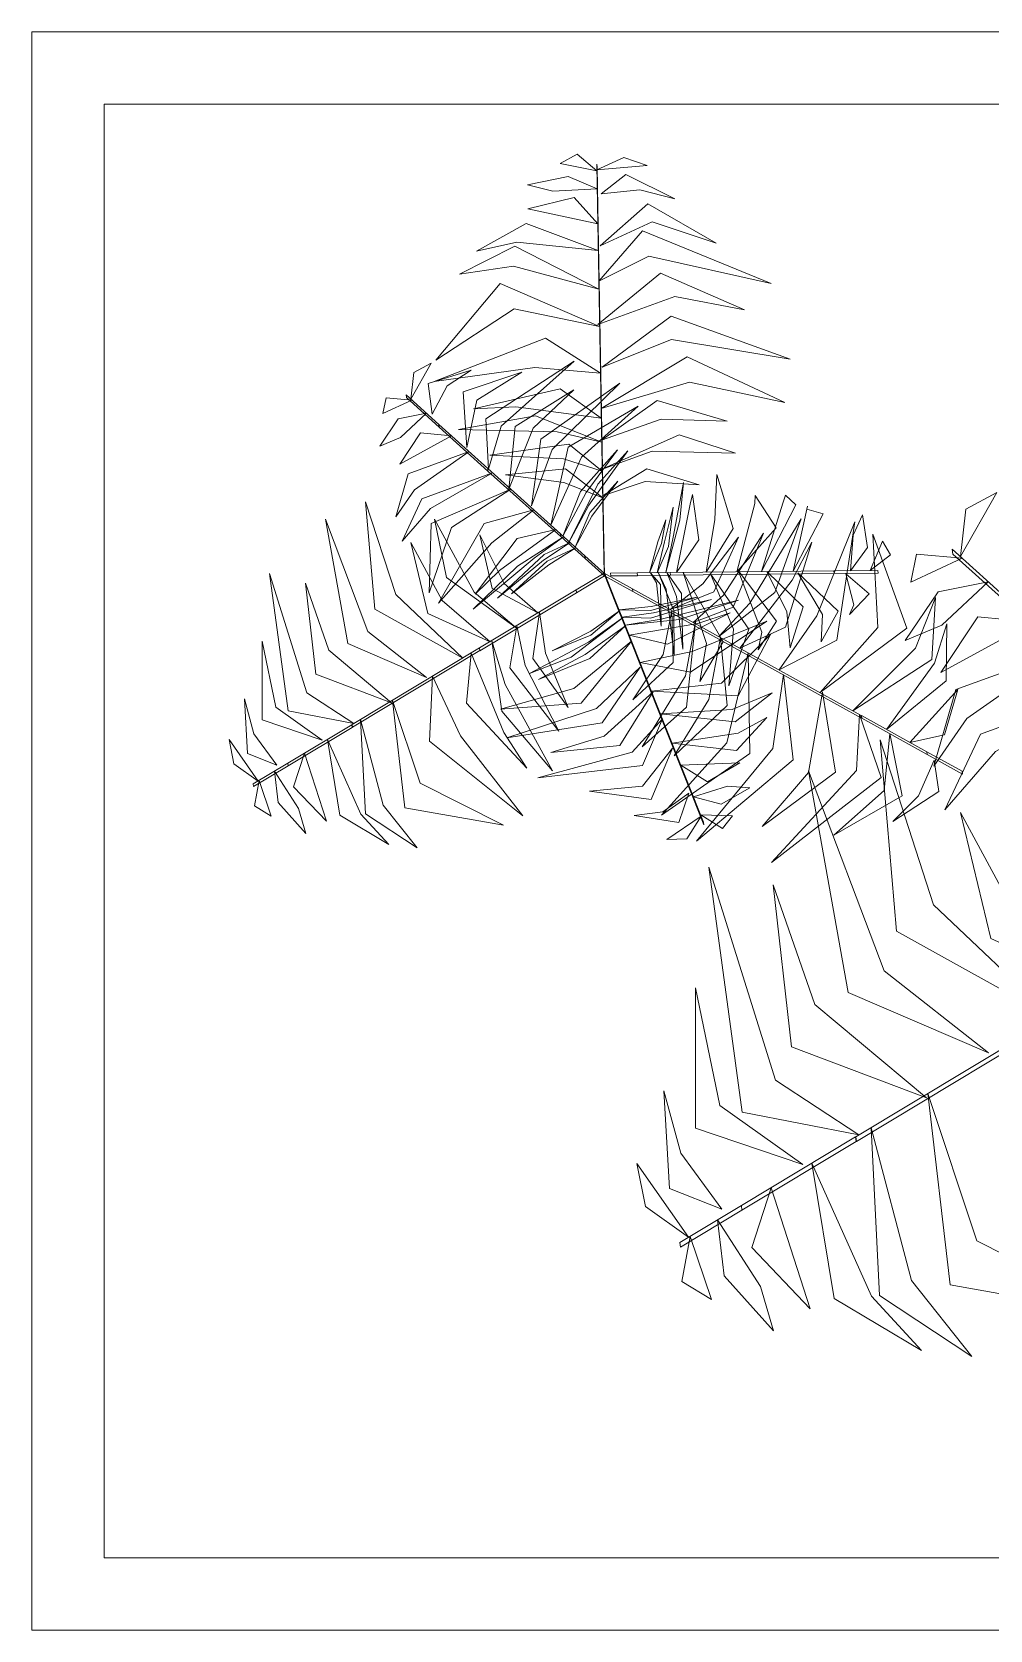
# Model space of a CAD drawing. Header units: millimetres. Extents: x 935 to 13922, y 3203 to 7816.
# Drawn here: x 4053.9 to 4093.7, y 7228.9 to 7295.4 of the extents above; entities that cross this region are included whole.
import ezdxf

# ---------------------------------------------------------------- set-up
doc = ezdxf.new("R2010")
doc.units = ezdxf.units.MM
doc.layers.add('PIANTE', color=7, linetype='Continuous', lineweight=5, true_color=0x007a00)
doc.layers.add('TRATTEGGIO_legno_colore', color=7, linetype='Continuous', lineweight=5, true_color=0xa56740)

msp = doc.modelspace()

# ---------------------------------------------------------------- linework, layer by layer
at = {"layer": 'PIANTE'}
for points in [[(4077.362, 7289.613, -2.839), (4075.833, 7289.92, -3.553), (4076.547, 7290.308, -3.748)], [(4077.362, 7289.653, -2.915), (4079.459, 7289.836, -3.585), (4078.488, 7290.166, -3.691)], [(4077.388, 7288.216, -1.466), (4077.4, 7288.104, -1.466), (4077.371, 7289.78, -3.142), (4077.358, 7289.892, -3.142)], [(4077.542, 7288.652, -1.952), (4079.152, 7288.829, -2.503), (4080.61, 7288.442, -2.451), (4078.573, 7289.466, -3.008)], [(4077.375, 7288.863, -2.088), (4075.529, 7288.774, -2.493), (4074.479, 7289.026, -3.025), (4076.167, 7289.384, -2.93)], [(4077.401, 7287.408, -1.078), (4074.497, 7288.028, -1.954), (4076.417, 7288.497, -1.781)], [(4077.444, 7285.104, -0.022), (4077.456, 7284.992, -0.022), (4077.401, 7288.102, -1.472), (4077.388, 7288.214, -1.472)], [(4077.499, 7286.497, -0.696), (4079.663, 7287.485, -1.563), (4082.329, 7286.597, -1.642), (4079.487, 7288.24, -1.885)], [(4077.421, 7286.297, -0.559), (4074.034, 7286.648, -1.409), (4072.356, 7286.269, -1.574), (4074.426, 7287.424, -1.688)], [(4077.445, 7285.016, -0.049), (4079.526, 7286.061, -0.333), (4084.612, 7284.926, -1.336), (4079.264, 7287.11, -0.197)], [(4077.45, 7284.686, -0.052), (4073.89, 7285.652, -0.589), (4071.643, 7285.318, -1.013), (4073.957, 7286.473, -0.503)], [(4077.477, 7283.136, -0.187), (4073.922, 7283.866, -0.745), (4070.661, 7281.734, -1.51), (4073.344, 7284.922, -0.751)], [(4077.405, 7283.218, -0.194), (4080.602, 7284.382, -0.666), (4083.505, 7283.831, -1.231), (4080.017, 7285.348, -0.48)], [(4077.555, 7278.908, -0.575), (4077.567, 7278.796, -0.575), (4077.456, 7284.985, -0.033), (4077.444, 7285.097, -0.033)], [(4077.59, 7281.437, -0.377), (4080.472, 7282.59, -0.794), (4085.399, 7281.778, -1.742), (4080.454, 7283.566, -0.709)], [(4077.512, 7281.186, -0.358), (4074.777, 7281.425, -0.816), (4070.596, 7280.84, -1.603), (4075.233, 7282.647, -0.626)], [(4069.619, 7280.111, 5.466), (4070.469, 7281.606, 5.06), (4069.742, 7281.222, 5.125)], [(4072.858, 7277.193, 5.596), (4073.379, 7278.984, 5.803), (4076.424, 7281.695, 4.617), (4072.747, 7279.292, 6.318)], [(4077.539, 7279.72, -0.513), (4081.224, 7280.819, -1.078), (4085.188, 7279.975, -1.857), (4081.124, 7281.873, -0.971)], [(4070.508, 7279.484, 5.732), (4071.132, 7280.659, 5.409), (4072.138, 7281.316, 5.28), (4070.345, 7280.757, 5.318)], [(4071.947, 7278.101, 5.74), (4072.369, 7280.069, 5.519), (4074.246, 7281.231, 5.09), (4071.796, 7280.411, 5.599)], [(4069.661, 7280.071, 5.503), (4068.462, 7279.512, 5.142), (4068.597, 7280.167, 5.157)], [(4070.789, 7279.057, 5.895), (4070.802, 7278.945, 5.895), (4069.441, 7280.171, 5.404), (4069.428, 7280.283, 5.404)], [(4077.546, 7279.317, -0.522), (4073.995, 7279.791, -1.102), (4072.23, 7279.705, -1.419), (4075.838, 7280.534, -0.711)], [(4073.701, 7276.356, 4.777), (4074.714, 7278.908, 4.893), (4076.405, 7280.499, 4.26), (4073.963, 7278.973, 5.412)], [(4074.647, 7275.668, 3.937), (4075.51, 7278.016, 4.088), (4078.321, 7280.772, 3.072), (4075.033, 7278.445, 4.538)], [(4070.271, 7279.522, 5.723), (4069.19, 7278.507, 5.42), (4068.333, 7278.153, 5.16), (4069.099, 7279.287, 5.357)], [(4075.447, 7274.861, 3.157), (4076.73, 7277.693, 3.178), (4079.083, 7279.824, 2.273), (4076.175, 7278.106, 3.674)], [(4077.563, 7278.398, -1.097), (4080.044, 7279.271, -0.891), (4082.786, 7279.196, -1.699), (4079.877, 7280.058, -0.063)], [(4072.821, 7277.227, 5.65), (4072.833, 7277.115, 5.65), (4070.801, 7278.945, 5.89), (4070.789, 7279.057, 5.89)], [(4077.564, 7278.321, -1.137), (4075.708, 7278.745, -1.141), (4071.605, 7278.84, -1.995), (4074.813, 7279.421, -0.669)], [(4077.638, 7274.225, -5.259), (4077.651, 7274.113, -5.259), (4077.567, 7278.797, -0.574), (4077.555, 7278.909, -0.574)], [(4071.32, 7278.577, 5.841), (4069.165, 7277.404, 5.503), (4070.025, 7278.705, 5.796)], [(4077.585, 7277.105, -2.354), (4075.972, 7277.625, -2.204), (4072.904, 7277.778, -2.761), (4076.204, 7278.234, -1.54)], [(4077.513, 7277.171, -2.305), (4079.671, 7277.94, -2.116), (4083.134, 7277.858, -3.124), (4080.786, 7278.625, -1.733)], [(4072.046, 7277.923, 5.755), (4069.772, 7276.333, 5.332), (4069.001, 7275.213, 5.077), (4069.511, 7277.005, 5.445)], [(4075.954, 7274.404, 2.222), (4076.925, 7276.217, 2.697), (4078.216, 7278.004, 2.088), (4076.682, 7276.271, 3.586)], [(4076.187, 7274.116, 0.895), (4077.03, 7275.696, 1.318), (4078.658, 7277.955, 0.563), (4077.405, 7276.571, 1.85)], [(4073.027, 7277.04, 5.462), (4070.441, 7275.556, 5.502), (4069.259, 7274.194, 5.091), (4070.088, 7275.961, 5.89)], [(4075.846, 7274.502, 2.789), (4075.859, 7274.39, 2.789), (4072.833, 7277.115, 5.64), (4072.821, 7277.227, 5.64)], [(4077.605, 7276.005, -3.454), (4075.989, 7276.642, -3.188), (4073.568, 7276.958, -3.431), (4076.06, 7277.209, -2.602)], [(4077.604, 7276.082, -3.414), (4079.369, 7276.684, -3.286), (4081.625, 7276.539, -4.033), (4079.441, 7277.213, -2.778)], [(4081.906, 7272.904, 7.68), (4082.265, 7275.093, 7.477), (4082.351, 7276.977, 6.729), (4083.035, 7274.719, 8.095)], [(4073.784, 7276.358, 4.748), (4071.314, 7274.769, 4.679), (4070.388, 7272.052, 3.32), (4070.464, 7274.933, 5.102)], [(4076.458, 7273.95, -0.309), (4077.153, 7275.236, 0.008), (4078.232, 7276.689, -0.584), (4077.075, 7275.393, 0.571)], [(4080.233, 7272.886, 5.994), (4080.535, 7274.367, 6.174), (4080.971, 7276.643, 5.649), (4080.818, 7275.077, 6.778)], [(4080.677, 7272.891, 6.819), (4081.251, 7275.731, 6.632), (4081.338, 7276.136, 6.39), (4081.602, 7274.249, 7.187)], [(4092.486, 7273.553, 11.161), (4094.002, 7276.218, 10.438), (4092.707, 7275.533, 10.554)], [(4071.788, 7269.331, -0.513), (4068.994, 7271.973, -1.078), (4067.743, 7275.828, -1.857), (4068.131, 7271.36, -0.971)], [(4074.738, 7275.499, 3.85), (4072.991, 7274.132, 3.648), (4070.776, 7271.615, 2.899), (4072.678, 7274.928, 4.266)], [(4079.877, 7272.882, 4.664), (4080.184, 7274.169, 4.988), (4080.537, 7275.615, 4.685), (4080.339, 7273.976, 5.69)], [(4083.19, 7272.918, 8.578), (4083.931, 7275.76, 8.509), (4083.948, 7276.104, 7.15), (4084.828, 7274.747, 8.932)], [(4084.209, 7272.929, 9.292), (4085.106, 7275.773, 9.332), (4085.214, 7276.107, 8.921), (4085.64, 7275.713, 9.719)], [(4085.529, 7272.943, 9.585), (4086.124, 7275.654, 9.161), (4086.094, 7275.532, 8.907), (4086.772, 7275.336, 9.275)], [(4070.276, 7268.517, -0.377), (4067.836, 7270.436, -0.794), (4066.076, 7275.109, -1.742), (4067, 7269.933, -0.709)], [(4074.009, 7270.583, -2.305), (4072.264, 7272.068, -2.116), (4070.604, 7275.108, -3.124), (4071.113, 7272.691, -1.733)], [(4079.555, 7272.879, 3.462), (4079.896, 7274.166, 3.913), (4080.234, 7275.092, 3.888), (4080.054, 7274.103, 4.545)], [(4082.437, 7270.224, -1.137), (4083.732, 7271.619, -1.141), (4085.865, 7275.124, -1.995), (4084.765, 7272.056, -0.669)], [(4084.943, 7268.836, -0.358), (4086.518, 7271.085, -0.816), (4088.102, 7274.998, -1.603), (4087.349, 7270.079, -0.626)], [(4087.918, 7272.969, 9.552), (4088.025, 7274.449, 9.25), (4088.416, 7275.289, 8.99), (4088.62, 7273.936, 9.186)], [(4072.921, 7270.013, -1.097), (4070.924, 7271.725, -0.891), (4069.619, 7274.137, -1.699), (4070.327, 7271.187, -0.063)], [(4075.981, 7274.379, 2.164), (4074.755, 7273.494, 2.344), (4072.219, 7271.363, 1.82), (4074.066, 7273.163, 2.948)], [(4075.651, 7274.676, 2.989), (4073.306, 7272.975, 2.802), (4072.294, 7271.985, 2.56), (4074.05, 7274.303, 3.357)], [(4074.907, 7271.207, -3.414), (4073.502, 7272.434, -3.286), (4072.5, 7274.46, -4.033), (4073.008, 7272.232, -2.778)], [(4076.246, 7274.141, 0.835), (4075.148, 7273.402, 1.158), (4073.235, 7271.826, 0.855), (4075.165, 7273.648, 1.86)], [(4076.866, 7273.584, -2.33), (4076.878, 7273.472, -2.33), (4075.859, 7274.39, 2.79), (4075.846, 7274.502, 2.79)], [(4077.638, 7274.225, -5.259), (4077.651, 7274.113, -5.259), (4077.675, 7272.754, -10.891), (4077.663, 7272.866, -10.891)], [(4080.41, 7271.346, -3.454), (4081.77, 7272.427, -3.188), (4083.254, 7274.366, -3.431), (4082.226, 7272.082, -2.602)], [(4081.373, 7270.813, -2.354), (4082.63, 7271.95, -2.204), (4084.296, 7274.53, -2.761), (4083.041, 7271.445, -1.54)], [(4083.308, 7269.741, -0.522), (4085.494, 7272.579, -1.102), (4086.302, 7274.151, -1.419), (4085.216, 7270.611, -0.711)], [(4086.65, 7267.891, -0.187), (4089.059, 7270.605, -0.745), (4088.843, 7274.495, -1.51), (4090.263, 7270.577, -0.751)], [(4088.738, 7272.978, 9.333), (4089.242, 7274.202, 8.972), (4089.586, 7273.629, 8.986)], [(4076.485, 7273.925, -0.368), (4075.362, 7273.209, 0.083), (4073.812, 7272.005, 0.059), (4075.289, 7273.363, 0.715)], [(4076.866, 7273.584, -2.33), (4076.878, 7273.472, -2.33), (4077.704, 7272.728, -8.638), (4077.691, 7272.84, -8.638)], [(4092.563, 7273.483, 11.227), (4090.425, 7272.486, 10.584), (4090.666, 7273.653, 10.61)], [(4094.573, 7271.675, 11.926), (4094.595, 7271.476, 11.926), (4092.169, 7273.66, 11.051), (4092.148, 7273.86, 11.051)], [(4067.249, 7266.601, -0.049), (4065.303, 7267.882, -0.333), (4063.743, 7272.854, -1.336), (4064.526, 7267.13, -0.197)], [(4076.497, 7272.165, -5.259), (4076.51, 7272.053, -5.259), (4077.675, 7272.754, -10.891), (4077.663, 7272.866, -10.891)], [(4078.852, 7272.207, -5.259), (4078.865, 7272.095, -5.259), (4077.675, 7272.754, -10.891), (4077.663, 7272.866, -10.891)], [(4078.102, 7271.807, -2.33), (4078.114, 7271.695, -2.33), (4077.704, 7272.728, -8.638), (4077.691, 7272.84, -8.638)], [(4079.044, 7272.872, 1.5), (4079.056, 7272.76, 1.5), (4077.945, 7272.748, -4.808), (4077.932, 7272.86, -4.808)], [(4079.044, 7272.872, 1.5), (4079.056, 7272.76, 1.5), (4080.428, 7272.775, 6.62), (4080.415, 7272.887, 6.62)], [(4079.592, 7272.878, 3.52), (4079.842, 7272.46, 3.838), (4080.032, 7270.66, 3.246), (4080.006, 7272.397, 4.4)], [(4079.904, 7272.939, 4.725), (4080.244, 7272.205, 5.148), (4080.577, 7269.44, 4.392), (4080.56, 7271.307, 5.68)], [(4080.27, 7272.886, 6.052), (4080.674, 7271.893, 6.527), (4080.935, 7269.704, 5.917), (4080.889, 7272.018, 7.416)], [(4080.415, 7272.887, 6.618), (4080.428, 7272.775, 6.618), (4084.499, 7272.819, 9.47), (4084.487, 7272.931, 9.47)], [(4080.953, 7272.893, 6.986), (4081.926, 7269.94, 7.008), (4081.649, 7268.351, 6.102), (4082.615, 7270.013, 7.504)], [(4082.088, 7272.841, 7.766), (4083.043, 7270.529, 7.918), (4082.852, 7268.169, 6.901), (4083.685, 7270.536, 8.368)], [(4083.249, 7272.976, 8.607), (4084.233, 7270.412, 8.723), (4084.077, 7269.668, 8.09), (4084.83, 7270.873, 9.242)], [(4084.437, 7272.931, 9.426), (4085.267, 7271.26, 9.633), (4085.411, 7269.76, 8.447), (4085.94, 7271.462, 10.148)], [(4084.487, 7272.931, 9.48), (4084.499, 7272.819, 9.48), (4087.234, 7272.849, 9.719), (4087.222, 7272.961, 9.719)], [(4085.722, 7272.88, 9.57), (4086.745, 7271.146, 9.349), (4086.689, 7270.004, 8.919), (4087.398, 7271.283, 9.429)], [(4087.221, 7272.961, 9.725), (4087.233, 7272.849, 9.725), (4089.065, 7272.868, 9.234), (4089.053, 7272.98, 9.234)], [(4087.717, 7272.837, 9.561), (4088.054, 7271.55, 9.239), (4087.871, 7271.141, 9.11), (4088.699, 7272.011, 9.148)], [(4068.826, 7267.466, -0.194), (4066.219, 7269.653, -0.666), (4065.245, 7272.442, -1.231), (4065.676, 7268.663, -0.48)], [(4076.497, 7272.165, -5.259), (4076.51, 7272.053, -5.259), (4072.495, 7269.638, -0.574), (4072.483, 7269.75, -0.574)], [(4078.852, 7272.207, -5.259), (4078.865, 7272.095, -5.259), (4082.963, 7269.825, -0.574), (4082.951, 7269.937, -0.574)], [(4093.649, 7272.505, 11.619), (4091.722, 7270.695, 11.079), (4090.195, 7270.065, 10.616), (4091.561, 7272.085, 10.967)], [(4078.102, 7271.807, -2.33), (4078.114, 7271.695, -2.33), (4078.621, 7270.42, 2.79), (4078.609, 7270.532, 2.79)], [(4078.292, 7271.332, -0.368), (4079.616, 7271.476, 0.083), (4081.539, 7271.868, 0.059), (4079.614, 7271.306, 0.715)], [(4078.411, 7271.033, 0.835), (4079.722, 7271.209, 1.158), (4082.135, 7271.774, 0.855), (4079.597, 7270.995, 1.86)], [(4078.542, 7270.702, 2.164), (4080.033, 7270.952, 2.344), (4083.251, 7271.738, 1.82), (4080.797, 7270.943, 2.948)], [(4088.006, 7267.14, -0.052), (4090.622, 7269.739, -0.589), (4091.457, 7271.853, -1.013), (4091.3, 7269.272, -0.503)], [(4078.474, 7271.029, 0.895), (4077.018, 7269.987, 1.318), (4074.557, 7268.683, 0.563), (4076.294, 7269.369, 1.85)], [(4074.973, 7271.246, -3.454), (4075.229, 7269.528, -3.188), (4076.166, 7267.273, -3.431), (4074.702, 7269.306, -2.602)], [(4078.305, 7271.297, -0.309), (4077.112, 7270.453, 0.008), (4075.5, 7269.629, -0.584), (4077.112, 7270.278, 0.571)], [(4078.706, 7270.289, 2.989), (4081.563, 7270.774, 2.802), (4082.909, 7271.214, 2.56), (4080.306, 7269.914, 3.357)], [(4080.477, 7271.308, -3.414), (4080.116, 7269.478, -3.286), (4078.863, 7267.597, -4.033), (4080.539, 7269.152, -2.778)], [(4079.16, 7269.147, 3.85), (4081.332, 7269.598, 3.648), (4084.433, 7270.872, 2.899), (4081.259, 7268.746, 4.266)], [(4081.466, 7270.843, -2.305), (4081.053, 7268.589, -2.116), (4079.25, 7265.631, -3.124), (4081.089, 7267.281, -1.733)], [(4095.519, 7270.82, 11.83), (4091.678, 7268.729, 11.227), (4093.212, 7271.048, 11.75)], [(4074.03, 7270.679, -2.354), (4074.386, 7269.021, -2.204), (4075.788, 7266.288, -2.761), (4073.743, 7268.918, -1.54)], [(4078.556, 7270.667, 2.222), (4076.881, 7269.473, 2.697), (4074.932, 7268.443, 2.088), (4077.075, 7269.317, 3.586)], [(4078.608, 7270.532, 2.789), (4078.621, 7270.42, 2.789), (4080.125, 7266.636, 5.64), (4080.112, 7266.748, 5.64)], [(4079.634, 7267.954, 4.748), (4082.553, 7268.283, 4.679), (4084.588, 7270.308, 3.32), (4083.242, 7267.76, 5.102)], [(4082.504, 7270.186, -1.097), (4082.019, 7267.6, -0.891), (4080.583, 7265.264, -1.699), (4082.784, 7267.352, -0.063)], [(4089.416, 7266.359, -0.559), (4091.413, 7269.116, -1.409), (4091.924, 7270.76, -1.574), (4091.889, 7268.389, -1.688)], [(4065.939, 7265.908, -0.696), (4064.002, 7267.288, -1.563), (4063.438, 7270.041, -1.642), (4063.435, 7266.758, -1.885)], [(4072.483, 7269.751, -0.575), (4072.496, 7269.639, -0.575), (4067.191, 7266.448, -0.033), (4067.179, 7266.56, -0.033)], [(4072.134, 7269.539, -0.522), (4073.499, 7266.226, -1.102), (4074.456, 7264.741, -1.419), (4071.934, 7267.451, -0.711)], [(4072.988, 7270.052, -1.137), (4073.548, 7268.233, -1.141), (4075.518, 7264.632, -1.995), (4073.41, 7267.119, -0.669)], [(4078.808, 7270.033, 3.157), (4076.402, 7268.064, 3.178), (4073.348, 7267.197, 2.273), (4076.716, 7267.447, 3.674)], [(4083.661, 7269.545, -0.513), (4082.77, 7265.804, -1.078), (4080.057, 7262.794, -1.857), (4083.733, 7265.364, -0.971)], [(4082.95, 7269.938, -0.575), (4082.962, 7269.826, -0.575), (4088.377, 7266.827, -0.033), (4088.365, 7266.939, -0.033)], [(4096.813, 7269.655, 11.677), (4092.76, 7266.82, 10.922), (4091.385, 7264.825, 10.469), (4092.294, 7268.018, 11.125)], [(4079.166, 7268.955, 3.937), (4077.352, 7267.233, 4.088), (4073.611, 7266.009, 3.072), (4077.589, 7266.637, 4.538)], [(4070.532, 7268.575, -0.358), (4071.693, 7266.087, -0.816), (4074.29, 7262.758, -1.603), (4070.406, 7265.87, -0.626)], [(4085.122, 7268.643, -0.377), (4084.68, 7265.57, -0.794), (4081.513, 7261.71, -1.742), (4085.534, 7265.098, -0.709)], [(4064.051, 7264.868, -1.952), (4063.093, 7266.174, -2.503), (4062.7, 7267.63, -2.451), (4062.831, 7265.354, -3.008)], [(4068.861, 7267.57, -0.187), (4070.007, 7264.126, -0.745), (4073.484, 7262.368, -1.51), (4069.381, 7263.098, -0.751)], [(4079.71, 7267.92, 4.777), (4077.671, 7266.081, 4.893), (4075.449, 7265.404, 4.26), (4078.315, 7265.689, 5.412)], [(4080.011, 7267.007, 5.462), (4082.987, 7267.191, 5.502), (4084.65, 7267.888, 5.091), (4083.124, 7266.671, 5.89)], [(4086.757, 7267.913, -0.194), (4086.167, 7264.562, -0.666), (4084.238, 7262.323, -1.231), (4087.296, 7264.586, -0.48)], [(4090.388, 7265.821, -1.078), (4092.377, 7268.026, -1.954), (4091.822, 7266.129, -1.781)], [(4098.56, 7268.081, 11.155), (4093.951, 7265.436, 11.226), (4091.846, 7263.009, 10.493), (4093.323, 7266.158, 11.917)], [(4080.498, 7265.781, 5.755), (4083.242, 7266.198, 5.332), (4084.43, 7266.86, 5.077), (4083.178, 7265.48, 5.445)], [(4088.294, 7266.979, -0.049), (4088.159, 7264.654, -0.333), (4084.633, 7260.817, -1.336), (4089.198, 7264.356, -0.197)], [(4088.371, 7266.936, -0.022), (4088.383, 7266.824, -0.022), (4091.104, 7265.317, -1.472), (4091.092, 7265.429, -1.472)], [(4067.173, 7266.557, -0.022), (4067.186, 7266.445, -0.022), (4064.52, 7264.842, -1.472), (4064.508, 7264.954, -1.472)], [(4067.533, 7266.771, -0.052), (4068.475, 7263.205, -0.589), (4069.888, 7261.426, -1.013), (4067.732, 7262.852, -0.503)], [(4080.094, 7266.795, 5.596), (4078.833, 7265.42, 5.803), (4074.902, 7264.34, 4.617), (4079.264, 7264.864, 6.318)], [(4080.112, 7266.748, 5.65), (4080.125, 7266.636, 5.65), (4081.135, 7264.095, 5.89), (4081.123, 7264.207, 5.89)], [(4089.55, 7266.191, -0.696), (4089.323, 7263.824, -1.563), (4087.221, 7261.959, -1.642), (4090.065, 7263.598, -1.885)], [(4063.275, 7264.211, -2.915), (4062.067, 7265.936, -3.585), (4062.267, 7264.93, -3.691)], [(4066.151, 7265.94, -0.559), (4067.541, 7262.832, -1.409), (4068.709, 7261.568, -1.574), (4066.673, 7262.784, -1.688)], [(4080.508, 7265.578, 5.74), (4079.258, 7264, 5.519), (4077.06, 7263.79, 5.09), (4079.62, 7263.44, 5.599)], [(4096.352, 7254.343, 0.507), (4091.373, 7259.052, -0.5), (4089.145, 7265.92, -1.888), (4089.835, 7257.957, -0.31)], [(4064.506, 7264.952, -1.466), (4064.518, 7264.84, -1.466), (4063.082, 7263.977, -3.142), (4063.069, 7264.089, -3.142)], [(4065.199, 7265.368, -1.078), (4066.114, 7262.542, -1.954), (4064.748, 7263.971, -1.781)], [(4080.859, 7264.873, 5.841), (4083.311, 7264.969, 5.503), (4081.963, 7264.184, 5.796)], [(4091.395, 7265.077, -1.952), (4090.743, 7263.594, -2.503), (4089.678, 7262.525, -2.451), (4091.584, 7263.777, -3.008)], [(4091.094, 7265.428, -1.466), (4091.106, 7265.316, -1.466), (4092.573, 7264.504, -3.142), (4092.56, 7264.616, -3.142)], [(4063.309, 7264.231, -2.839), (4063.808, 7262.754, -3.553), (4063.115, 7263.178, -3.748)], [(4063.952, 7264.618, -2.088), (4064.952, 7263.063, -2.493), (4065.259, 7262.028, -3.025), (4064.105, 7263.311, -2.93)], [(4081.122, 7264.207, 5.895), (4081.135, 7264.095, 5.895), (4081.811, 7262.393, 5.404), (4081.799, 7262.505, 5.404)], [(4093.658, 7252.891, 0.749), (4089.31, 7256.311, 0.005), (4086.173, 7264.639, -1.684), (4087.82, 7255.415, 0.157)], [(4081.185, 7263.7, 5.732), (4080.105, 7262.923, 5.409), (4078.913, 7262.78, 5.28), (4080.767, 7262.487, 5.318)], [(4081.381, 7263.56, 5.723), (4082.8, 7263.991, 5.42), (4083.725, 7263.928, 5.16), (4082.535, 7263.252, 5.357)], [(4098.372, 7255.558, -0.535), (4094.814, 7258.609, -0.167), (4092.487, 7262.907, -1.606), (4093.748, 7257.65, 1.308)], [(4081.705, 7262.744, 5.466), (4080.28, 7261.78, 5.06), (4081.101, 7261.803, 5.125)], [(4081.684, 7262.798, 5.503), (4083.007, 7262.767, 5.142), (4082.596, 7262.241, 5.157)], [(4088.263, 7249.478, 1.333), (4084.796, 7251.759, 0.828), (4082.016, 7260.62, -0.961), (4083.41, 7250.42, 1.069)], [(4091.074, 7251.018, 1.076), (4086.428, 7254.915, 0.233), (4084.692, 7259.887, -0.773), (4085.46, 7253.152, 0.564)], [(4085.929, 7248.243, 0.179), (4082.477, 7250.702, -1.365), (4081.472, 7255.608, -1.506), (4081.467, 7249.757, -1.939)], [(4097.592, 7255.09, 0.396), (4097.614, 7254.89, 0.396), (4088.16, 7249.205, 1.361), (4088.139, 7249.404, 1.361)], [(4082.565, 7246.388, -2.058), (4080.857, 7248.715, -3.039), (4080.156, 7251.312, -2.947), (4080.391, 7247.254, -3.94)], [(4091.136, 7251.204, 1.086), (4093.178, 7245.066, 0.093), (4099.374, 7241.933, -1.271), (4092.063, 7243.234, 0.083)], [(4088.769, 7249.78, 1.328), (4090.449, 7243.425, 0.371), (4092.967, 7240.254, -0.385), (4089.124, 7242.797, 0.525)], [(4088.129, 7249.398, 1.381), (4088.151, 7249.199, 1.381), (4083.401, 7246.342, -1.203), (4083.379, 7246.542, -1.203)], [(4081.181, 7245.218, -3.775), (4079.029, 7248.291, -4.968), (4079.386, 7246.5, -5.158)], [(4086.307, 7248.3, 0.424), (4088.783, 7242.761, -1.09), (4090.865, 7240.508, -1.384), (4087.237, 7242.674, -1.588)], [(4084.61, 7247.279, -0.5), (4086.241, 7242.244, -2.061), (4083.807, 7244.791, -1.753)], [(4083.375, 7246.539, -1.193), (4083.396, 7246.34, -1.193), (4080.837, 7244.8, -4.179), (4080.815, 7245, -4.179)], [(4082.389, 7245.943, -2.301), (4084.171, 7243.173, -3.023), (4084.717, 7241.327, -3.97), (4082.66, 7243.614, -3.801)], [(4081.242, 7245.254, -3.638), (4082.131, 7242.621, -4.911), (4080.897, 7243.378, -5.258)]]:
    msp.add_3dface(points, dxfattribs=at)
at = {"layer": 'TRATTEGGIO_legno_colore', "elevation": -7.951}
for points in [[(4053.863, 7295.395), (4160.367, 7295.395), (4160.367, 7228.868), (4053.863, 7228.868)], [(4056.863, 7292.395), (4157.367, 7292.395), (4157.367, 7231.868), (4056.863, 7231.868)]]:
    msp.add_lwpolyline(points, close=True, dxfattribs=at)

doc.saveas('drawing.dxf')
